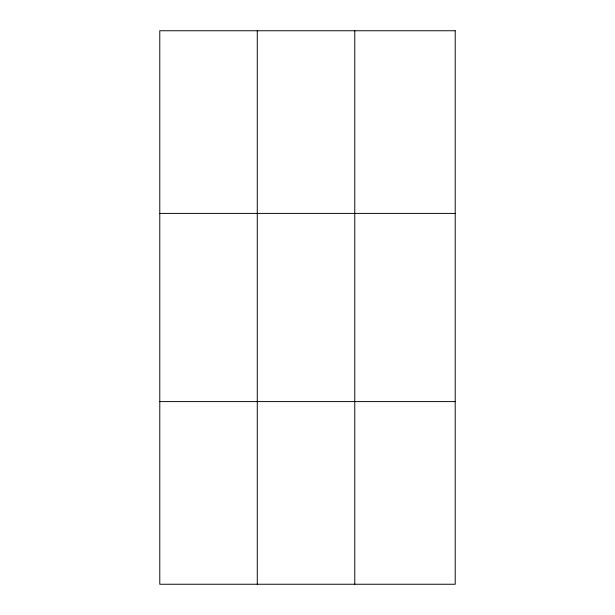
<?xml version="1.0" encoding="UTF-8"?>
<svg xmlns="http://www.w3.org/2000/svg" width="615" height="615" viewBox="0 0 615 615"><rect width="100%" height="100%" fill="white"/><g stroke="black" fill="none" stroke-linecap="round" stroke-linejoin="round"><path stroke-width="0.92" d="M257.278 30.75L257.278 584.25M354.77 30.75L354.77 584.25M159.785 213.405L455.215 213.405M159.785 401.595L455.215 401.595M455.215 30.75L455.215 584.25L159.785 584.25L159.785 30.75L455.215 30.75"/></g></svg>
